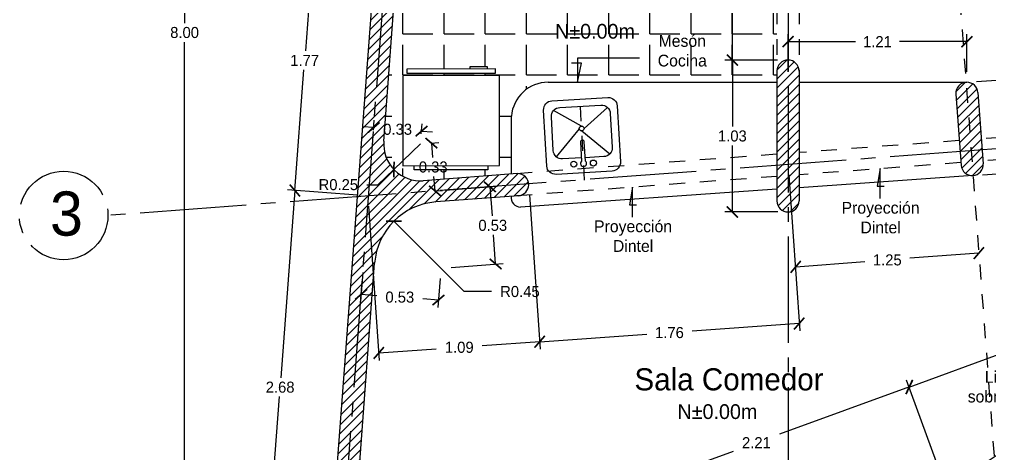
# Model space of a CAD drawing. Extents: x 132.5 to 215, y 54.5 to 129.7.
# Drawn here: x 151.59 to 158.16, y 117.43 to 120.38 of the extents above; entities that cross this region are included whole.
import ezdxf

# ---------------------------------------------------------------- set-up
doc = ezdxf.new("R2010")
doc.units = 0
doc.header["$LTSCALE"] = 0.06
doc.header["$MEASUREMENT"] = 0
doc.header["$PDMODE"] = 34
doc.header["$PDSIZE"] = -5
for name, pattern in [('ACAD_ISO02W100', [15, 12, -3]), ('ACAD_ISO04W100', [30.5, 24, -3, 0.5, -3]), ('WC', [0.2, 0.1, -0.05, 0, -0.05])]:
    doc.linetypes.add(name, pattern=pattern)
doc.layers.get('0').update_dxf_attribs({"linetype": 'CONTINUOUS'})
doc.layers.get('DEFPOINTS').update_dxf_attribs({"linetype": 'CONTINUOUS'})
for name, color, linetype in [('COTAS', 7, 'CONTINUOUS'), ('EJES', 1, 'ACAD_ISO04W100'), ('L005', 46, 'CONTINUOUS'), ('L01', 21, 'CONTINUOUS'), ('L025', 4, 'CONTINUOUS'), ('L05', 3, 'CONTINUOUS'), ('PROY', 9, 'ACAD_ISO02W100')]:
    doc.layers.add(name, color=color, linetype=linetype)
doc.styles.add('STYLE3', font='stylu.ttf')
doc.styles.add('STYLE4', font='stylu.ttf')
doc.dimstyles.new('ISO-25', dxfattribs={"dimtxt": 0.075, "dimasz": 0.075, "dimexe": 0.05, "dimexo": 0.07, "dimgap": 0.025, "dimtad": 0, "dimtih": 1, "dimtoh": 1, "dimdsep": 46, "dimtxsty": 'STYLE3', "dimblk1": 'ARCHTICK', "dimblk2": 'ARCHTICK', "dimsah": 1, "dimcen": 1, "dimadec": 0, "dimazin": 0, "dimtfac": 1, "dimtmove": 1, "dimatfit": 3, "dimldrblk": 'ARCHTICK', "dimfxl": 1, "dimtolj": 1, "dimtzin": 0, "dimarcsym": 0})
pattern_1 = [(45, (1.22652, 29.567298), (-0.030935922, 0.030935922), [])]

# ---------------------------------------------------------------- blocks, each defined once
blk = doc.blocks.new('_ARCHTICK')
at = {"color": 0, "linetype": 'ByBlock', "const_width": 0.15}
blk.add_lwpolyline([(-0.5, -0.5), (0.5, 0.5)], dxfattribs=at)
blk = doc.blocks.new('*D75')
at = {"color": 0, "linetype": 'ByBlock'}
for p, q in [((158.3431, 87.9864), (157.9885, 88.9557)), ((158.0056, 88.9088), (157.3529, 88.67)), ((156.393, 88.3188), (157.0457, 88.5576)), ((156.7304, 87.3964), (156.3758, 88.3657))]:
    blk.add_line(p, q, dxfattribs=at)
at = {"layer": 'DEFPOINTS', "color": 0, "linetype": 'ByBlock'}
for p in [(158.0056, 88.9088), (158.3672, 87.9207), (156.7545, 87.3307)]:
    blk.add_point(p, dxfattribs=at)
at = {"color": 0, "linetype": 'ByBlock', "xscale": 0.075, "yscale": 0.075, "zscale": 0.075}
for p, rotation in [((158.0056, 88.9088), 20.09609584950125), ((156.393, 88.3188), 200.0960958495012)]:
    blk.add_blockref('_ARCHTICK', p, dxfattribs=dict(at, rotation=rotation))
at = {"color": 0, "linetype": 'ByBlock', "insert": (157.1993, 88.6138), "char_height": 0.075, "attachment_point": 5, "style": 'STYLE3'}
blk.add_mtext('\\A1;1.72', dxfattribs=at)
blk = doc.blocks.new('*D51')
at = {"color": 0, "linetype": 'ByBlock'}
for p, q in [((155.5768, 89.759), (155.6509, 88.6998)), ((153.8184, 89.6217), (153.8916, 88.5765)), ((155.6474, 88.7496), (154.9209, 88.6987)), ((153.8881, 88.6264), (154.6146, 88.6773))]:
    blk.add_line(p, q, dxfattribs=at)
at = {"layer": 'DEFPOINTS', "color": 0, "linetype": 'ByBlock'}
for p in [(155.5719, 89.8288), (153.8135, 89.6915), (155.6474, 88.7496)]:
    blk.add_point(p, dxfattribs=at)
at = {"color": 0, "linetype": 'ByBlock', "xscale": 0.075, "yscale": 0.075, "zscale": 0.075}
for p, rotation in [((155.6474, 88.7496), 4.006282991871052), ((153.8881, 88.6264), 184.006282991871)]:
    blk.add_blockref('_ARCHTICK', p, dxfattribs=dict(at, rotation=rotation))
at = {"color": 0, "linetype": 'ByBlock', "insert": (154.7678, 88.688), "char_height": 0.075, "attachment_point": 5, "style": 'STYLE3'}
blk.add_mtext('\\A1;1.76', dxfattribs=at)
blk = doc.blocks.new('*D16')
at = {"color": 0, "linetype": 'ByBlock'}
for p, q in [((153.8184, 89.6217), (153.8916, 88.5765)), ((152.7274, 89.5453), (152.8006, 88.5001)), ((153.8881, 88.6264), (153.4988, 88.5991)), ((152.7971, 88.55), (153.1864, 88.5773))]:
    blk.add_line(p, q, dxfattribs=at)
at = {"layer": 'DEFPOINTS', "color": 0, "linetype": 'ByBlock'}
for p in [(153.8135, 89.6915), (152.7225, 89.6151), (153.8881, 88.6264)]:
    blk.add_point(p, dxfattribs=at)
at = {"color": 0, "linetype": 'ByBlock', "xscale": 0.075, "yscale": 0.075, "zscale": 0.075}
for p, rotation in [((153.8881, 88.6264), 4.006282991868926), ((152.7971, 88.55), 184.0062829918689)]:
    blk.add_blockref('_ARCHTICK', p, dxfattribs=dict(at, rotation=rotation))
at = {"color": 0, "linetype": 'ByBlock', "insert": (153.3426, 88.5882), "char_height": 0.075, "attachment_point": 5, "style": 'STYLE3'}
blk.add_mtext('\\A1;1.09', dxfattribs=at)
blk = doc.blocks.new('*D74')
at = {"color": 0, "linetype": 'ByBlock'}
for p, q in [((156.3946, 88.3194), (155.513, 87.9982)), ((154.3202, 87.5638), (155.2019, 87.8849))]:
    blk.add_line(p, q, dxfattribs=at)
at = {"layer": 'DEFPOINTS', "color": 0, "linetype": 'ByBlock'}
for p in [(156.3946, 88.3194), (156.8169, 87.1602), (154.7424, 86.4046)]:
    blk.add_point(p, dxfattribs=at)
at = {"color": 0, "linetype": 'ByBlock', "xscale": 0.075, "yscale": 0.075, "zscale": 0.075}
for p, rotation in [((156.3946, 88.3194), 20.01381196537952), ((154.3202, 87.5638), 200.0138119653795)]:
    blk.add_blockref('_ARCHTICK', p, dxfattribs=dict(at, rotation=rotation))
at = {"color": 0, "linetype": 'ByBlock', "insert": (155.3574, 87.9416), "char_height": 0.075, "attachment_point": 5, "style": 'STYLE3'}
blk.add_mtext('\\A1;2.21', dxfattribs=at)
blk = doc.blocks.new('LAVA-P2')
at = {"color": 4, "linetype": 'WC'}
blk.add_line((0, 0.05), (0, -0.55), dxfattribs=at)
at = {"color": 4}
for p, q in [((0, -0.2841), (-0.1824, -0.1193)), ((0.0163, -0.3004), (0.1824, -0.1193)), ((-0.0163, -0.3004), (-0.1824, -0.4341)), ((0, -0.3167), (0.1824, -0.4341))]:
    blk.add_line(p, q, dxfattribs=at)
blk.add_line((-0.0129, -0.0787), (-0.0129, -0.2086))
blk.add_lwpolyline([(-0.19, 0), (0.19, 0, -0.414214), (0.25, -0.06), (0.25, -0.44, -0.414214), (0.19, -0.5), (-0.19, -0.5, -0.414214), (-0.25, -0.44), (-0.25, -0.06, -0.414214)], format="xyb", close=True)
for points in [[(0.0129, -0.1017), (0.14, -0.1017, -0.414214), (0.2, -0.1617), (0.2, -0.3917, -0.414214), (0.14, -0.4517), (-0.14, -0.4517, -0.414214), (-0.2, -0.3917), (-0.2, -0.1617, -0.414214), (-0.14, -0.1017)], [(-0.14, -0.1017), (-0.0129, -0.1017, -0.414214)]]:
    blk.add_lwpolyline(points, format="xyb")
blk.add_lwpolyline([(0.0129, -0.2086), (0.0129, -0.0787)])
for centre in [(-0.0667, -0.0622), (0.0667, -0.0622)]:
    blk.add_circle(centre, 0.0203)
blk.add_circle((0, -0.3004), 0.0163, dxfattribs=at)
for centre, radius, start, end in [((0, -0.063), 0.0203, 309.46184, 230.53816), ((0, -0.2086), 0.0129, 180, 0)]:
    blk.add_arc(centre, radius, start, end)
blk = doc.blocks.new('NEVERAP1')
for points in [[(-0.7528, 0.3466), (-0.7845, 0.3466), (-0.7845, -0.3434), (-0.7528, -0.3434)], [(-0.0331, 0.3766), (-0.7348, 0.3766), (-0.7348, -0.3734), (-0.0331, -0.3734)]]:
    blk.add_lwpolyline(points, close=True)
for points in [[(-0.7845, 0.2831), (-0.8002, 0.2831), (-0.8002, 0.1455), (-0.7845, 0.1455)], [(-0.0331, 0.2851), (0, 0.2851), (0, -0.2851), (-0.0331, -0.2851)]]:
    blk.add_lwpolyline(points)
blk = doc.blocks.new('*D27')
at = {"color": 0, "linetype": 'ByBlock'}
for p, q in [((153.2481, 89.6545), (153.6, 89.6809)), ((153.5502, 89.6772), (153.565, 89.4798)), ((153.5894, 89.1537), (153.5746, 89.351)), ((153.2874, 89.131), (153.6393, 89.1574))]:
    blk.add_line(p, q, dxfattribs=at)
at = {"layer": 'DEFPOINTS', "color": 0, "linetype": 'ByBlock'}
for p in [(153.5502, 89.6772), (153.1783, 89.6493), (153.2176, 89.1258)]:
    blk.add_point(p, dxfattribs=at)
at = {"color": 0, "linetype": 'ByBlock', "xscale": 0.075, "yscale": 0.075, "zscale": 0.075}
for p, rotation in [((153.5502, 89.6772), 94.28915332881559), ((153.5894, 89.1537), 274.2891533288156)]:
    blk.add_blockref('_ARCHTICK', p, dxfattribs=dict(at, rotation=rotation))
at = {"color": 0, "linetype": 'ByBlock', "insert": (153.5698, 89.4154), "char_height": 0.075, "attachment_point": 5, "style": 'STYLE3'}
blk.add_mtext('\\A1;0.53', dxfattribs=at)
blk = doc.blocks.new('*D26')
at = {"color": 0, "linetype": 'ByBlock'}
for p, q in [((152.6888, 89.0952), (152.674, 88.8984)), ((153.2123, 89.056), (153.1976, 88.8591)), ((152.6778, 88.9483), (152.7844, 88.9403)), ((153.2013, 88.909), (153.0947, 88.917))]:
    blk.add_line(p, q, dxfattribs=at)
at = {"layer": 'DEFPOINTS', "color": 0, "linetype": 'ByBlock'}
for p in [(152.694, 89.165), (153.2176, 89.1258), (152.6778, 88.9483)]:
    blk.add_point(p, dxfattribs=at)
at = {"color": 0, "linetype": 'ByBlock', "xscale": 0.075, "yscale": 0.075, "zscale": 0.075}
for p, rotation in [((152.6778, 88.9483), 175.7108466711773), ((153.2013, 88.909), 355.7108466711773)]:
    blk.add_blockref('_ARCHTICK', p, dxfattribs=dict(at, rotation=rotation))
at = {"color": 0, "linetype": 'ByBlock', "insert": (152.9395, 88.9286), "char_height": 0.075, "attachment_point": 5, "style": 'STYLE3'}
blk.add_mtext('\\A1;0.53', dxfattribs=at)
blk = doc.blocks.new('*D25')
at = {"color": 0, "linetype": 'ByBlock'}
for p, q in [((153.15, 89.9731), (153.2038, 89.9771)), ((153.154, 89.9734), (153.1613, 89.8755)), ((153.1783, 89.6493), (153.1709, 89.7472)), ((153.1743, 89.649), (153.2282, 89.653))]:
    blk.add_line(p, q, dxfattribs=at)
at = {"layer": 'DEFPOINTS', "color": 0, "linetype": 'ByBlock'}
for p in [(153.0802, 89.9679), (153.1045, 89.6438), (153.1783, 89.6493)]:
    blk.add_point(p, dxfattribs=at)
at = {"color": 0, "linetype": 'ByBlock', "xscale": 0.075, "yscale": 0.075, "zscale": 0.075}
for p, rotation in [((153.154, 89.9734), 94.2891533288315), ((153.1783, 89.6493), 274.2891533288315)]:
    blk.add_blockref('_ARCHTICK', p, dxfattribs=dict(at, rotation=rotation))
at = {"color": 0, "linetype": 'ByBlock', "insert": (153.1661, 89.8113), "char_height": 0.075, "attachment_point": 5, "style": 'STYLE3'}
blk.add_mtext('\\A1;0.33', dxfattribs=at)
blk = doc.blocks.new('*D22')
at = {"color": 0, "linetype": 'ByBlock'}
for p, q in [((152.7613, 90.062), (152.7663, 90.1291)), ((152.7626, 90.0792), (152.6878, 90.0848)), ((152.7626, 90.0792), (152.7695, 90.0787)), ((153.0854, 90.0377), (153.0904, 90.1048)), ((153.0867, 90.0549), (153.0798, 90.0554)), ((153.0867, 90.0549), (153.1615, 90.0493))]:
    blk.add_line(p, q, dxfattribs=at)
at = {"layer": 'DEFPOINTS', "color": 0, "linetype": 'ByBlock'}
for p in [(152.7626, 90.0792), (152.7561, 89.9922), (153.0802, 89.9679)]:
    blk.add_point(p, dxfattribs=at)
at = {"color": 0, "linetype": 'ByBlock', "xscale": 0.075, "yscale": 0.075, "zscale": 0.075}
for p, rotation in [((152.7626, 90.0792), 355.710846671167), ((153.0867, 90.0549), 175.710846671167)]:
    blk.add_blockref('_ARCHTICK', p, dxfattribs=dict(at, rotation=rotation))
at = {"color": 0, "linetype": 'ByBlock', "insert": (152.9246, 90.0671), "char_height": 0.075, "attachment_point": 5, "style": 'STYLE3'}
blk.add_mtext('\\A1;0.33', dxfattribs=at)
blk = doc.blocks.new('*D21')
at = {"color": 0, "linetype": 'ByBlock'}
for p, q in [((153.0802, 89.9679), (152.8994, 89.7951)), ((152.7909, 89.6915), (152.8994, 89.7951)), ((152.7159, 89.6915), (152.7909, 89.6915))]:
    blk.add_line(p, q, dxfattribs=at)
at = {"layer": 'DEFPOINTS', "color": 0, "linetype": 'ByBlock'}
for p in [(153.0802, 89.9679), (152.8994, 89.7951)]:
    blk.add_point(p, dxfattribs=at)
at = {"color": 0, "linetype": 'ByBlock', "xscale": 0.075, "yscale": 0.075, "zscale": 0.075, "rotation": 43.69609724374409}
blk.add_blockref('_ARCHTICK', (152.8994, 89.7951), dxfattribs=at)
at = {"color": 0, "linetype": 'ByBlock', "insert": (152.5226, 89.6915), "char_height": 0.075, "attachment_point": 5, "style": 'STYLE3'}
blk.add_mtext('\\A1;R0.25', dxfattribs=at)
blk = doc.blocks.new('*D17')
at = {"color": 0, "linetype": 'ByBlock'}
for p, q in [((153.3769, 88.9665), (152.8994, 89.444)), ((153.5605, 88.9665), (153.3769, 88.9665))]:
    blk.add_line(p, q, dxfattribs=at)
at = {"layer": 'DEFPOINTS', "color": 0, "linetype": 'ByBlock'}
for p in [(152.8994, 89.444), (153.2176, 89.1258)]:
    blk.add_point(p, dxfattribs=at)
at = {"color": 0, "linetype": 'ByBlock', "xscale": 0.075, "yscale": 0.075, "zscale": 0.075, "rotation": 135}
blk.add_blockref('_ARCHTICK', (152.8994, 89.444), dxfattribs=at)
at = {"color": 0, "linetype": 'ByBlock', "insert": (153.7539, 88.9665), "char_height": 0.075, "attachment_point": 5, "style": 'STYLE3'}
blk.add_mtext('\\A1;R0.45', dxfattribs=at)
blk = doc.blocks.new('*D76')
at = {"color": 0, "linetype": 'ByBlock'}
for p, q in [((155.5719, 90.4566), (155.5719, 90.712)), ((155.5719, 90.662), (156.0283, 90.662)), ((156.7844, 90.662), (156.3279, 90.662)), ((156.7844, 90.4568), (156.7844, 90.712))]:
    blk.add_line(p, q, dxfattribs=at)
at = {"layer": 'DEFPOINTS', "color": 0, "linetype": 'ByBlock'}
for p in [(156.7844, 90.662), (155.5719, 90.3866), (156.7844, 90.3868)]:
    blk.add_point(p, dxfattribs=at)
at = {"color": 0, "linetype": 'ByBlock', "xscale": 0.075, "yscale": 0.075, "zscale": 0.075, "rotation": 180}
blk.add_blockref('_ARCHTICK', (155.5719, 90.662), dxfattribs=at)
at = {"color": 0, "linetype": 'ByBlock', "xscale": 0.075, "yscale": 0.075, "zscale": 0.075}
blk.add_blockref('_ARCHTICK', (156.7844, 90.662), dxfattribs=at)
at = {"color": 0, "linetype": 'ByBlock', "insert": (156.1781, 90.662), "char_height": 0.075, "attachment_point": 5, "style": 'STYLE3'}
blk.add_mtext('\\A1;1.21', dxfattribs=at)
blk = doc.blocks.new('*D68')
at = {"color": 0, "linetype": 'ByBlock'}
for p, q in [((156.8486, 90.3912), (157.1545, 90.4115)), ((157.1046, 90.4082), (157.1213, 90.1558)), ((157.1465, 89.7751), (157.1298, 90.0274)), ((156.8905, 89.7582), (157.1964, 89.7784))]:
    blk.add_line(p, q, dxfattribs=at)
at = {"layer": 'DEFPOINTS', "color": 0, "linetype": 'ByBlock'}
for p in [(156.7788, 90.3866), (156.8206, 89.7535), (157.1465, 89.7751)]:
    blk.add_point(p, dxfattribs=at)
at = {"color": 0, "linetype": 'ByBlock', "xscale": 0.075, "yscale": 0.075, "zscale": 0.075}
for p, rotation in [((157.1046, 90.4082), 93.78258781959275), ((157.1465, 89.7751), 273.7825878195928)]:
    blk.add_blockref('_ARCHTICK', p, dxfattribs=dict(at, rotation=rotation))
at = {"color": 0, "linetype": 'ByBlock', "insert": (157.1255, 90.0916), "char_height": 0.075, "attachment_point": 5, "style": 'STYLE3'}
blk.add_mtext('\\A1;0.63', dxfattribs=at)
blk = doc.blocks.new('*D53')
at = {"color": 0, "linetype": 'ByBlock'}
for p, q in [((155.4876, 91.4378), (155.1444, 91.4378)), ((155.1944, 91.4378), (155.1944, 91.0513)), ((155.1944, 90.5368), (155.1944, 90.9233)), ((155.5008, 90.5368), (155.1444, 90.5368))]:
    blk.add_line(p, q, dxfattribs=at)
at = {"layer": 'DEFPOINTS', "color": 0, "linetype": 'ByBlock'}
for p in [(155.5576, 91.4378), (155.1944, 90.5368), (155.5708, 90.5368)]:
    blk.add_point(p, dxfattribs=at)
at = {"color": 0, "linetype": 'ByBlock', "xscale": 0.075, "yscale": 0.075, "zscale": 0.075}
for p, rotation in [((155.1944, 91.4378), 90), ((155.1944, 90.5368), 270)]:
    blk.add_blockref('_ARCHTICK', p, dxfattribs=dict(at, rotation=rotation))
at = {"color": 0, "linetype": 'ByBlock', "insert": (155.1944, 90.9873), "char_height": 0.075, "attachment_point": 5, "style": 'STYLE3'}
blk.add_mtext('\\A1;0.9', dxfattribs=at)
blk = doc.blocks.new('*D52')
at = {"color": 0, "linetype": 'ByBlock'}
for p, q in [((155.5008, 90.5368), (155.1444, 90.5368)), ((155.1944, 90.5368), (155.1944, 90.0858)), ((155.1944, 89.5066), (155.1944, 89.9576)), ((155.5019, 89.5066), (155.1444, 89.5066))]:
    blk.add_line(p, q, dxfattribs=at)
at = {"layer": 'DEFPOINTS', "color": 0, "linetype": 'ByBlock'}
for p in [(155.5708, 90.5368), (155.1944, 89.5066), (155.5719, 89.5066)]:
    blk.add_point(p, dxfattribs=at)
at = {"color": 0, "linetype": 'ByBlock', "xscale": 0.075, "yscale": 0.075, "zscale": 0.075}
for p, rotation in [((155.1944, 90.5368), 90), ((155.1944, 89.5066), 270)]:
    blk.add_blockref('_ARCHTICK', p, dxfattribs=dict(at, rotation=rotation))
at = {"color": 0, "linetype": 'ByBlock', "insert": (155.1944, 90.0217), "char_height": 0.075, "attachment_point": 5, "style": 'STYLE3'}
blk.add_mtext('\\A1;1.03', dxfattribs=at)
blk = doc.blocks.new('*D196')
at = {"color": 0, "linetype": 'ByBlock'}
for p, q in [((152.1768, 94.7236), (151.4302, 94.7236)), ((151.4802, 94.7236), (151.4802, 90.7877)), ((151.4802, 86.7236), (151.4802, 90.6596)), ((152.1768, 86.7236), (151.4302, 86.7236))]:
    blk.add_line(p, q, dxfattribs=at)
at = {"layer": 'DEFPOINTS', "color": 0, "linetype": 'ByBlock'}
for p in [(152.2468, 94.7236), (151.4802, 86.7236), (152.2468, 86.7236)]:
    blk.add_point(p, dxfattribs=at)
at = {"color": 0, "linetype": 'ByBlock', "xscale": 0.075, "yscale": 0.075, "zscale": 0.075}
for p, rotation in [((151.4802, 94.7236), 90), ((151.4802, 86.7236), 270)]:
    blk.add_blockref('_ARCHTICK', p, dxfattribs=dict(at, rotation=rotation))
at = {"color": 0, "linetype": 'ByBlock', "insert": (151.4802, 90.7236), "char_height": 0.075, "attachment_point": 5, "style": 'STYLE3'}
blk.add_mtext('\\A1;8.00', dxfattribs=at)
blk = doc.blocks.new('*D193')
at = {"color": 0, "linetype": 'ByBlock'}
for p, q in [((152.3605, 91.4178), (152.2992, 90.6002)), ((152.2281, 89.6522), (152.2894, 90.4698)), ((152.6527, 89.6204), (152.1782, 89.6559))]:
    blk.add_line(p, q, dxfattribs=at)
at = {"layer": 'DEFPOINTS', "color": 0, "linetype": 'ByBlock'}
for p in [(152.8602, 91.3804), (152.2281, 89.6522), (152.7225, 89.6151)]:
    blk.add_point(p, dxfattribs=at)
at = {"color": 0, "linetype": 'ByBlock', "xscale": 0.075, "yscale": 0.075, "zscale": 0.075}
for p, rotation in [((152.3605, 91.4178), 85.71084667118063), ((152.2281, 89.6522), 265.7108466711807)]:
    blk.add_blockref('_ARCHTICK', p, dxfattribs=dict(at, rotation=rotation))
at = {"color": 0, "linetype": 'ByBlock', "insert": (152.2943, 90.535), "char_height": 0.075, "attachment_point": 5, "style": 'STYLE3'}
blk.add_mtext('\\A1;1.77', dxfattribs=at)
blk = doc.blocks.new('*D194')
at = {"color": 0, "linetype": 'ByBlock'}
for p, q in [((152.2281, 89.6522), (152.1328, 88.3816)), ((152.0279, 86.9833), (152.1232, 88.2538)), ((152.4578, 86.9511), (151.9781, 86.987))]:
    blk.add_line(p, q, dxfattribs=at)
at = {"layer": 'DEFPOINTS', "color": 0, "linetype": 'ByBlock'}
for p in [(152.7225, 89.6151), (152.0279, 86.9833), (152.5276, 86.9458)]:
    blk.add_point(p, dxfattribs=at)
at = {"color": 0, "linetype": 'ByBlock', "xscale": 0.075, "yscale": 0.075, "zscale": 0.075}
for p, rotation in [((152.2281, 89.6522), 85.71084667118063), ((152.0279, 86.9833), 265.7108466711807)]:
    blk.add_blockref('_ARCHTICK', p, dxfattribs=dict(at, rotation=rotation))
at = {"color": 0, "linetype": 'ByBlock', "insert": (152.128, 88.3177), "char_height": 0.075, "attachment_point": 5, "style": 'STYLE3'}
blk.add_mtext('\\A1;2.68', dxfattribs=at)
blk = doc.blocks.new('*D252')
at = {"color": 0, "linetype": 'ByBlock'}
for p, q in [((156.8657, 89.2275), (156.3967, 89.1924)), ((155.6239, 89.1344), (156.0929, 89.1696))]:
    blk.add_line(p, q, dxfattribs=at)
at = {"layer": 'DEFPOINTS', "color": 0, "linetype": 'ByBlock'}
for p in [(156.8136, 89.922), (155.5719, 89.8288), (156.8657, 89.2275)]:
    blk.add_point(p, dxfattribs=at)
at = {"color": 0, "linetype": 'ByBlock', "xscale": 0.075, "yscale": 0.075, "zscale": 0.075}
for p, rotation in [((156.8657, 89.2275), 4.289153328820969), ((155.6239, 89.1344), 184.289153328821)]:
    blk.add_blockref('_ARCHTICK', p, dxfattribs=dict(at, rotation=rotation))
at = {"color": 0, "linetype": 'ByBlock', "insert": (156.2448, 89.181), "char_height": 0.075, "attachment_point": 5, "style": 'STYLE3'}
blk.add_mtext('\\A1;1.25', dxfattribs=at)

msp = doc.modelspace()

# ---------------------------------------------------------------- hatches: boundary and pattern name
at = {"layer": 'L005'}
h = msp.add_hatch(dxfattribs=at)
h.set_pattern_fill('ANSI31,_O', color=256, scale=0.35)
h.set_pattern_definition(pattern_1)
h.paths.add_polyline_path([(156.9734, 122.552), (157.1585, 122.552, 0.414214), (157.2335, 122.627, 0.414214), (157.1585, 122.702), (156.9734, 122.702, 0.414214), (156.7234, 122.452), (156.7234, 121.0787, 0.436313), (156.804, 121.0039, 0.382056), (156.8734, 121.0761), (156.8734, 122.452, -0.414214)], flags=17)
edge = h.paths.add_edge_path()
edge.add_arc((154.4441, 118.6931), 0.45, 94.332, 175.71085)
edge.add_line((153.9953, 118.7267), (153.8528, 116.8268))
edge.add_arc((153.9027, 116.8231), 0.05, 175.71085, 270)
edge.add_line((153.9027, 116.7731), (154.0358, 116.7731))
edge.add_arc((154.0358, 116.6231), 0.15, 4.28915, 90, ccw=False)
edge.add_line((154.1854, 116.6343), (154.199, 116.4521))
edge.add_arc((154.0495, 116.4409), 0.15, -90, 4.28915, ccw=False)
edge.add_line((154.0495, 116.2909), (153.8239, 116.2909))
edge.add_arc((153.8239, 116.4409), 0.15, 175.71085, 270, ccw=False)
edge.add_line((153.6743, 116.4521), (154.231, 123.8746))
edge.add_arc((154.6797, 123.8409), 0.45, 90, 175.71085, ccw=False)
edge.add_line((154.6797, 124.2909), (159.8447, 124.2909))
edge.add_arc((159.8447, 123.8409), 0.45, 4.28915, 90, ccw=False)
edge.add_line((160.2935, 123.8746), (160.7946, 117.1926))
edge.add_arc((160.645, 117.1814), 0.15, -90, 4.28915, ccw=False)
edge.add_line((160.645, 117.0314), (160.5373, 117.0314))
edge.add_arc((160.5373, 116.8814), 0.15, 90, 145.75716)
edge.add_arc((159.0638, 117.8844), 1.6325, 283.04491, 325.75716, ccw=False)
edge.add_arc((159.415, 116.3409), 0.05, 200.27335, 290.27335, ccw=False)
edge.add_line((159.3681, 116.3236), (159.3595, 116.3467))
edge.add_arc((159.4299, 116.3727), 0.075, 110.39893, 200.27335, ccw=False)
edge.add_arc((159.0764, 117.8869), 1.4805, 282.77506, 345.33882)
edge.add_arc((160.2668, 117.5754), 0.25, 345.33882, 454.28915)
edge.add_line((160.2481, 117.8247), (159.5719, 117.774))
edge.add_spline(control_points=[(159.5719, 117.774), (159.5662, 117.7641), (159.5396, 117.7269), (159.4487, 117.6891), (159.3284, 117.7405), (159.2902, 117.8649), (159.3295, 117.9249), (159.3454, 117.9491)], knot_values=[0.08343, 0.08343, 0.08343, 0.08343, 0.118113, 0.223811, 0.345056, 0.46956, 0.554104, 0.554104, 0.554104, 0.554104], degree=3, periodic=0)
edge.add_spline(control_points=[(159.3454, 117.9491), (159.3677, 117.9697), (159.3901, 117.9902), (159.4094, 118.0128)], knot_values=[0.120352, 0.120352, 0.120352, 0.120352, 0.21016, 0.21016, 0.21016, 0.21016], degree=3, periodic=0)
edge.add_line((159.4094, 118.0128), (159.3458, 118.8601))
edge.add_line((159.3458, 118.8601), (159.5652, 118.8766))
edge.add_line((159.5652, 118.8766), (159.6176, 118.1786))
edge.add_arc((159.8669, 118.1973), 0.25, 184.28915, 274.28915)
edge.add_line((159.8856, 117.948), (160.3343, 117.9816))
edge.add_arc((160.3156, 118.2309), 0.25, 274.28915, 364.28915)
edge.add_line((160.5649, 118.2496), (160.4826, 119.3465))
edge.add_arc((160.2333, 119.3278), 0.25, 4.28915, 94.28915)
edge.add_line((160.2146, 119.5771), (159.2972, 119.5083))
edge.add_line((159.2972, 119.5083), (159.2149, 120.6052))
edge.add_line((159.2149, 120.6052), (159.4343, 120.6217))
edge.add_line((159.4343, 120.6217), (159.4867, 119.9237))
edge.add_arc((159.736, 119.9424), 0.25, 184.28915, 274.28915)
edge.add_line((159.7547, 119.6931), (160.2034, 119.7267))
edge.add_arc((160.1847, 119.976), 0.25, 274.28915, 364.28915)
edge.add_line((160.434, 119.9947), (160.3518, 121.0916))
edge.add_arc((160.1025, 121.0729), 0.25, 4.28915, 94.28915)
edge.add_line((160.0838, 121.3222), (157.9428, 121.1617))
edge.add_arc((157.9484, 121.0869), 0.075, 94.28915, 180)
edge.add_line((157.8734, 121.0869), (157.8734, 121.0842))
edge.add_arc((157.7983, 121.0815), 0.0751, -85.68402, 2.04539, ccw=False)
edge.add_arc((157.7984, 121.0814), 0.075, 180, 274.28915, ccw=False)
edge.add_line((157.7234, 121.0814), (157.7234, 121.2956))
edge.add_line((157.7234, 121.2956), (159.8731, 121.4568))
edge.add_arc((159.8394, 121.9056), 0.45, 274.28915, 364.28915)
edge.add_line((160.2882, 121.9392), (160.1439, 123.8634))
edge.add_arc((159.8447, 123.8409), 0.3, 4.28915, 89.9906)
edge.add_line((159.8448, 124.1409), (157.2833, 124.1413))
edge.add_arc((157.2833, 124.0666), 0.0748, 89.9906, 180)
edge.add_line((157.2085, 124.0666), (157.2085, 123.9768))
edge.add_arc((157.1337, 123.9768), 0.0748, 270, 360, ccw=False)
edge.add_line((157.1337, 123.902), (156.873, 123.902))
edge.add_arc((156.873, 124.0516), 0.1496, 180, 270, ccw=False)
edge.add_line((156.7234, 124.0516), (156.7234, 124.1409))
edge.add_line((156.7234, 124.1409), (154.6797, 124.1409))
edge.add_arc((154.6797, 123.8409), 0.3, 90, 175.71085)
edge.add_line((154.3806, 123.8634), (154.1891, 121.3101))
edge.add_line((154.1891, 121.3101), (154.1891, 121.1373))
edge.add_line((154.1891, 121.1373), (154.1761, 121.1373))
edge.add_line((154.1761, 121.1373), (154.0574, 119.5539))
edge.add_arc((154.3067, 119.5352), 0.25, 175.71085, 274.28915)
edge.add_line((154.3254, 119.2859), (154.965, 119.3338))
edge.add_arc((154.965, 119.2588), 0.075, 0, 90, ccw=False)
edge.add_arc((154.965, 119.2588), 0.075, 274.31058, 360, ccw=False)
edge.add_line((154.9706, 119.184), (154.4101, 119.1418))
h = msp.add_hatch(dxfattribs=at)
h.set_pattern_fill('ANGLE,_O', color=256, scale=1.015)
h.set_pattern_definition([(0, (1.22652, 29.5673), (0, 0.279125), [0.203, -0.076125]), (90, (1.22652, 29.5673), (-0.279125, 2e-17), [0.203, -0.076125])])
h.paths.add_polyline_path([(154.0574, 119.5539, 0.458777), (154.3254, 119.2859), (154.9224, 119.3306), (154.9226, 119.7228, -0.392454), (155.1719, 119.9541), (155.3698, 119.9541), (155.3698, 120.0844), (155.3979, 120.0844), (155.3698, 119.9541), (156.7234, 119.9541), (156.7234, 120.0291, -0.001448), (156.7234, 120.0296), (156.7234, 121.076, -0.008919), (156.7234, 121.0787), (156.7234, 121.1373), (156.7034, 121.1373), (156.6158, 121.1373), (155.8734, 121.0817), (155.8734, 121.076, -0.392454), (155.804, 121.0012, -0.414214), (155.7236, 121.0704), (155.6562, 121.0654), (155.6562, 120.8409), (155.413, 120.8409), (155.3949, 120.8277), (155.211, 120.8277), (155.1929, 120.8409), (155.0062, 120.8409), (155.0062, 121.0166), (154.9391, 121.0116), (154.9391, 121.0048, -0.392454), (154.8697, 120.93, -0.418809), (154.7892, 121.0003), (154.1623, 120.9533)])
h.paths.add_polyline_path([(154.6397, 120.0576), (154.7598, 120.0576), (154.7598, 120.0439), (154.8153, 120.0439), (154.8153, 120.0162), (154.2131, 120.016), (154.2131, 120.0437), (154.6397, 120.0439)], flags=16)
h.paths.add_polyline_path([(154.8414, 120.0005), (154.8417, 119.3882), (154.7618, 119.3881), (154.7618, 119.3593), (154.2643, 119.3591), (154.2642, 119.3879), (154.1872, 119.3879), (154.1869, 120.0003)], flags=16)
h.paths.add_polyline_path([(155.8934, 121.2873), (155.8934, 121.2373), (155.9034, 121.2373), (155.9134, 121.2373), (155.9134, 121.1873), (155.8934, 121.1873), (155.8934, 121.1373), (156.6158, 121.1373), (156.7034, 121.1439), (156.7034, 121.1873), (156.6834, 121.1873), (156.6834, 121.2373), (156.7034, 121.2373), (156.7034, 121.2873), (156.6634, 121.2873)])
h.paths.add_polyline_path([(154.2438, 119.4365), (154.5415, 119.4365), (154.5415, 119.3208), (154.2438, 119.3208)], flags=24)
h.paths.add_polyline_path([(154.0023, 119.6922), (154.3, 119.6922), (154.3, 119.5765), (154.0023, 119.5765)], flags=25)
h.paths.add_polyline_path([(156.3082, 120.6123), (156.5337, 120.6123), (156.5337, 120.4968), (156.3082, 120.4968)], flags=24)
h.paths.add_polyline_path([(154.3794, 120.8303), (154.5988, 120.8303), (154.5988, 120.7144), (154.3794, 120.7144)], flags=24)
h.paths.add_polyline_path([(154.9584, 120.7036), (155.2498, 120.7036), (155.2498, 120.5873), (154.9584, 120.5873)], flags=24)
h.paths.add_polyline_path([(155.1814, 120.8315), (155.4813, 120.8315), (155.4813, 120.7131), (155.1814, 120.7131)], flags=24)
h.paths.add_polyline_path([(155.8928, 120.7036), (156.1842, 120.7036), (156.1842, 120.5873), (155.8928, 120.5873)], flags=24)
h.paths.add_polyline_path([(155.8795, 120.2935), (156.2831, 120.2935), (156.2831, 120.0397), (155.8795, 120.0397)], flags=24)
h.paths.add_polyline_path([(155.1178, 120.3746), (155.8611, 120.3746), (155.8611, 120.221), (155.1178, 120.221)], flags=24)
h.paths.add_polyline_path([(155.1179, 120.6144), (155.849, 120.6144), (155.849, 120.3836), (155.1179, 120.3836)], flags=24)
h.paths.add_polyline_path([(156.1527, 121.2732), (156.4441, 121.2732), (156.4441, 121.1569), (156.1527, 121.1569)], flags=24)
h.paths.add_polyline_path([(155.8958, 121.3793), (156.1965, 121.3793), (156.1965, 121.2629), (155.8958, 121.2629)], flags=9)
h = msp.add_hatch(dxfattribs=at)
h.set_pattern_fill('ANSI31,_O', color=256, scale=0.35)
h.set_pattern_definition(pattern_1)
h.paths.add_polyline_path([(156.7234, 119.1489, 0.414214), (156.7984, 119.0739, 0.414214), (156.8734, 119.1489), (156.8734, 120.0291, 0.414214), (156.7984, 120.1041, 0.414214), (156.7234, 120.0291)])
h.paths.add_polyline_path([(157.9723, 119.3902, 0.412811), (158.0524, 119.321, 0.415618), (158.1219, 119.4015), (158.0857, 119.8847, 0.392454), (158.0109, 119.9541, 0.436313), (157.9361, 119.8735)])

# ---------------------------------------------------------------- linework, layer by layer
at = {"layer": 'COTAS'}
for p, q in [((157.4222, 119.3677), (157.4018, 119.2486)), ((157.4222, 119.1656), (157.4222, 119.3677)), ((155.744, 119.2418), (155.7236, 119.1228)), ((155.744, 119.0397), (155.744, 119.2418)), ((157.4018, 119.2486), (157.4493, 119.2486)), ((155.7236, 119.1228), (155.7711, 119.1228))]:
    msp.add_line(p, q, dxfattribs=at)
msp.add_lwpolyline([(155.7918, 120.1166), (155.3698, 120.1166), (155.3698, 119.9541), (155.3979, 120.0844), (155.3296, 120.0844)], dxfattribs=at)
at = {"layer": 'EJES', "ltscale": 0.5}
for p, q in [((153.4756, 112.8), (154.4692, 126.048)), ((156.7984, 126.0465), (156.7984, 112.7909)), ((162.2782, 119.8071), (152.1867, 119.0502))]:
    msp.add_line(p, q, dxfattribs=at)
at = {"layer": 'EJES', "ltscale": 0.025}
msp.add_line((157.8438, 122.1069), (158.4421, 114.1293), dxfattribs=at)
at = {"layer": 'EJES', "ltscale": 0.5}
msp.add_circle((151.8867, 119.0502), 0.3, dxfattribs=at)
at = {"layer": 'L005'}
msp.add_line((156.7984, 121.0037), (156.7984, 120.1041), dxfattribs=at)
at = {"layer": 'L01'}
msp.add_spline([(159.3454, 117.9491), (158.8306, 117.6967), (157.9919, 117.2285), (157.8448, 116.9742)], degree=3, dxfattribs=at)
at = {"layer": 'L025'}
for p, q in [((156.7984, 120.1041), (156.7984, 120.1041)), ((155.1719, 119.9541), (156.7234, 119.9541)), ((156.8734, 119.9541), (158.0109, 119.9541)), ((154.9224, 119.3306), (154.9226, 119.7228)), ((158.0524, 119.321), (156.8734, 119.2383)), ((158.0524, 119.321), (158.0524, 119.321)), ((156.7234, 119.2278), (154.9853, 119.1058))]:
    msp.add_line(p, q, dxfattribs=at)
for centre, radius, start, end in [((155.1719, 119.7041), 0.25, 90, 175.71085), ((154.9875, 119.1732), 0.0675, 173.99463, 268.16175)]:
    msp.add_arc(centre, radius, start, end, dxfattribs=at)
at = {"layer": 'L05'}
for p, q in [((153.6743, 116.4521), (154.231, 123.8746)), ((154.0574, 119.5539), (154.1761, 121.1373)), ((156.7234, 120.0291), (156.7234, 119.1489)), ((156.8734, 120.0291), (156.8734, 119.1489)), ((158.0109, 119.9541), (158.0109, 119.9541)), ((157.9361, 119.8735), (157.9723, 119.3902)), ((158.0857, 119.8847), (158.1219, 119.4015)), ((154.965, 119.3338), (154.3254, 119.2859)), ((158.0523, 119.321), (158.0523, 119.321)), ((154.9706, 119.184), (154.4104, 119.1418)), ((156.7984, 119.0739), (156.7984, 119.0739)), ((153.8528, 116.8268), (153.9953, 118.7267))]:
    msp.add_line(p, q, dxfattribs=at)
for centre, radius, start, end in [((156.7984, 120.0291), 0.075, 90, 180), ((156.7984, 120.0291), 0.075, 0, 90), ((158.0109, 119.8791), 0.075, 90, 184.28915), ((158.0109, 119.8791), 0.075, 4.28915, 90), ((154.3067, 119.5352), 0.25, 175.71085, 274.28915), ((158.0471, 119.3958), 0.075, 274.01458, 4.28915), ((154.965, 119.2588), 0.075, 360, 90), ((158.0471, 119.3958), 0.075, 184.28915, 274.01458), ((154.965, 119.2588), 0.075, 274.28915, 360), ((154.4441, 118.6931), 0.45, 94.28915, 175.71085), ((156.7984, 119.1489), 0.075, 180, 270), ((156.7984, 119.1489), 0.075, 270, 0)]:
    msp.add_arc(centre, radius, start, end, dxfattribs=at)
at = {"layer": 'PROY', "ltscale": 0.15}
for p, q in [((156.7234, 121.0788), (156.7234, 120.0012)), ((156.8734, 121.0788), (156.8734, 120.0012)), ((159.286, 119.6579), (158.1093, 119.5696)), ((157.9597, 119.5584), (156.8734, 119.477)), ((156.7234, 119.4657), (154.9224, 119.3306)), ((159.2972, 119.5083), (158.1205, 119.4201)), ((157.9709, 119.4088), (156.8734, 119.3265)), ((156.7234, 119.3153), (154.9336, 119.1811))]:
    msp.add_line(p, q, dxfattribs=at)

# ---------------------------------------------------------------- block references
at = {"layer": 'L025', "xscale": 0.8726911144617919, "yscale": 0.8726911144617919, "zscale": 0.8726911144617919, "rotation": 270.0221256500755}
msp.add_blockref('NEVERAP1', (154.513, 119.3592), dxfattribs=at)
at = {"layer": 'L025', "rotation": 183.2309795142495}
msp.add_blockref('LAVA-P2', (155.4156, 119.3399), dxfattribs=at)

# ---------------------------------------------------------------- texts
at = {"layer": 'COTAS', "char_height": 0.08, "style": 'STYLE4'}
for s, insert, attachment_point in [('Mesón\\PCocina', (156.0813, 120.0597), 8), ('Proyección\\PDintel', (157.4258, 118.9278), 8), ('Proyección\\PDintel', (155.7476, 118.8019), 8), ('Linea \\Psobre piso', (158.2633, 117.9949), 2)]:
    msp.add_mtext(s, dxfattribs=dict(at, insert=insert, attachment_point=attachment_point))
at = {"layer": 'L025', "style": 'STYLE3'}
for s, insert, char_height, attachment_point in [('N±0.00m', (155.4894, 120.3496), 0.1, 2), ('3', (151.7941, 119.2131), 0.3, 1), ('Sala Comedor', (156.398, 118.0135), 0.15, 2), ('N±0.00m', (156.3195, 117.7694), 0.1, 2)]:
    msp.add_mtext(s, dxfattribs=dict(at, insert=insert, char_height=char_height, attachment_point=attachment_point))

# ---------------------------------------------------------------- dimensions: what is measured, and where the dimension line sits
at = {"layer": 'COTAS'}
dim = msp.add_linear_dim(base=(152.7067, 116.2909), p1=(153.4733, 124.2909), p2=(153.4733, 116.2909), angle=90, text='8.00', dimstyle='ISO-25', override={"dimscale": 1}, dxfattribs=at)
dim.commit()
dim.dimension.update_dxf_attribs({"geometry": '*D196', "text_midpoint": (152.7067, 120.2909), "insert": (1.2265, 29.5673)})
for base, p1, p2, angle, override, picture, middle in [((156.4209, 120.1041), (156.7841, 121.005), (156.7973, 120.1041), 90, {"dimdle": 0, "dimse1": 0, "dimse2": 0}, '*D53', (156.4209, 120.5546)), ((153.4546, 119.2195), (154.0867, 120.9477), (153.949, 119.1824), 85.71085, {"dimscale": 1, "dimse1": 1}, '*D193', (153.5208, 120.1023)), ((156.4209, 119.0739), (156.7973, 120.1041), (156.7984, 119.0739), 90, {"dimdle": 0, "dimse2": 0}, '*D52', (156.4209, 119.589)), ((156.874, 118.3169), (155.04, 119.2588), (156.7984, 119.3961), 4.00628, {"dimdle": 0, "dimse2": 0}, '*D51', (155.9943, 118.2553)), ((153.2545, 116.5506), (153.949, 119.1824), (153.7541, 116.5131), 85.71085, {"dimscale": 1, "dimse1": 1}, '*D194', (153.3545, 117.885))]:
    dim = msp.add_linear_dim(base=base, p1=p1, p2=p2, angle=angle, dimstyle='ISO-25', override=override, dxfattribs=at)
    dim.commit()
    dim.dimension.update_dxf_attribs({"geometry": picture, "text_midpoint": middle, "insert": (1.2265, 29.5673)})
dim = msp.add_linear_dim(base=(158.0109, 120.2293), p1=(156.7984, 119.9539), p2=(158.0109, 119.9541), dimstyle='ISO-25', dxfattribs=at)
dim.commit()
dim.dimension.update_dxf_attribs({"geometry": '*D76', "text_midpoint": (157.4046, 120.2293), "insert": (1.2265, 29.5673)})
for p1, p2, distance, override, picture, middle, set_off in [((158.0053, 119.9539), (158.0471, 119.3208), 0.3266, {"dimdle": 0, "dimse1": 0, "dimse2": 0}, '*D68', (158.3521, 119.6589), (1.2265, 29.5673)), ((156.7984, 119.3961), (158.0401, 119.4892), -0.6964, {"dimse1": 1, "dimse2": 1}, '*D252', (157.4713, 118.7483), (1.2265, 29.5673)), ((154.4441, 118.6931), (154.4048, 119.2166), -0.3729, {"dimdle": 0, "dimse1": 0, "dimse2": 0}, '*D27', (154.7963, 118.9827), (1.2265, 29.5673)), ((153.949, 119.1824), (155.04, 119.2588), -1.0677, {"dimdle": 0, "dimse1": 0, "dimse2": 0}, '*D16', (154.5691, 118.1555), (1.2265, 29.5673)), ((154.4440751, 118.6930711), (153.9205455, 118.7323358), 0.2173809, {"dimgap": 0.025, "dimdle": 0, "dimse1": 0, "dimse2": 0}, '*D26', (154.1660524, 118.4959313), (1.2265189, 29.5672976)), ((157.981, 116.898), (159.5937, 117.488), 1.0521, {"dimtxt": 0.075, "dimse1": 0}, '*D75', (158.4258, 118.1811), (1.2265, 29.5673)), ((155.969, 115.9718), (158.0434, 116.7275), 1.2337, {"dimse1": 1, "dimse2": 1}, '*D74', (156.5839, 117.5089), (1.2265, 29.5673))]:
    dim = msp.add_aligned_dim(p1=p1, p2=p2, distance=distance, dimstyle='ISO-25', override=override, dxfattribs=at)
    dim.commit()
    dim.dimension.update_dxf_attribs({"geometry": picture, "text_midpoint": middle, "insert": set_off})
for p1, p2, distance, picture, middle, set_off in [((154.30666952, 119.53515291), (153.98257975, 119.55945965), -0.08729037, '*D22', (154.15115308, 119.63435218), (1.22651886, 29.56729762)), ((154.3067, 119.5352), (154.331, 119.2111), 0.074, '*D25', (154.3927, 119.3786), (1.2265, 29.5673))]:
    dim = msp.add_aligned_dim(p1=p1, p2=p2, distance=distance, dimstyle='ISO-25', dxfattribs=at)
    dim.commit()
    dim.dimension.update_dxf_attribs({"geometry": picture, "text_midpoint": middle, "insert": set_off})
dim = msp.add_radius_dim(center=(154.3067, 119.5352), mpoint=(154.1259, 119.3624), dimstyle='ISO-25', dxfattribs=at)
dim.commit()
dim.dimension.update_dxf_attribs({"geometry": '*D21', "text_midpoint": (153.7491, 119.2588), "insert": (1.2265, 29.5673)})
dim = msp.add_radius_dim(center=(154.4441, 118.6931), mpoint=(154.1259, 119.0113), dimstyle='ISO-25', override={"dimdle": 0, "dimse1": 0, "dimse2": 0}, dxfattribs=at)
dim.commit()
dim.dimension.update_dxf_attribs({"geometry": '*D17', "text_midpoint": (154.9804, 118.5338), "dimtype": 164, "insert": (1.2265, 29.5673)})

doc.saveas('drawing.dxf')
